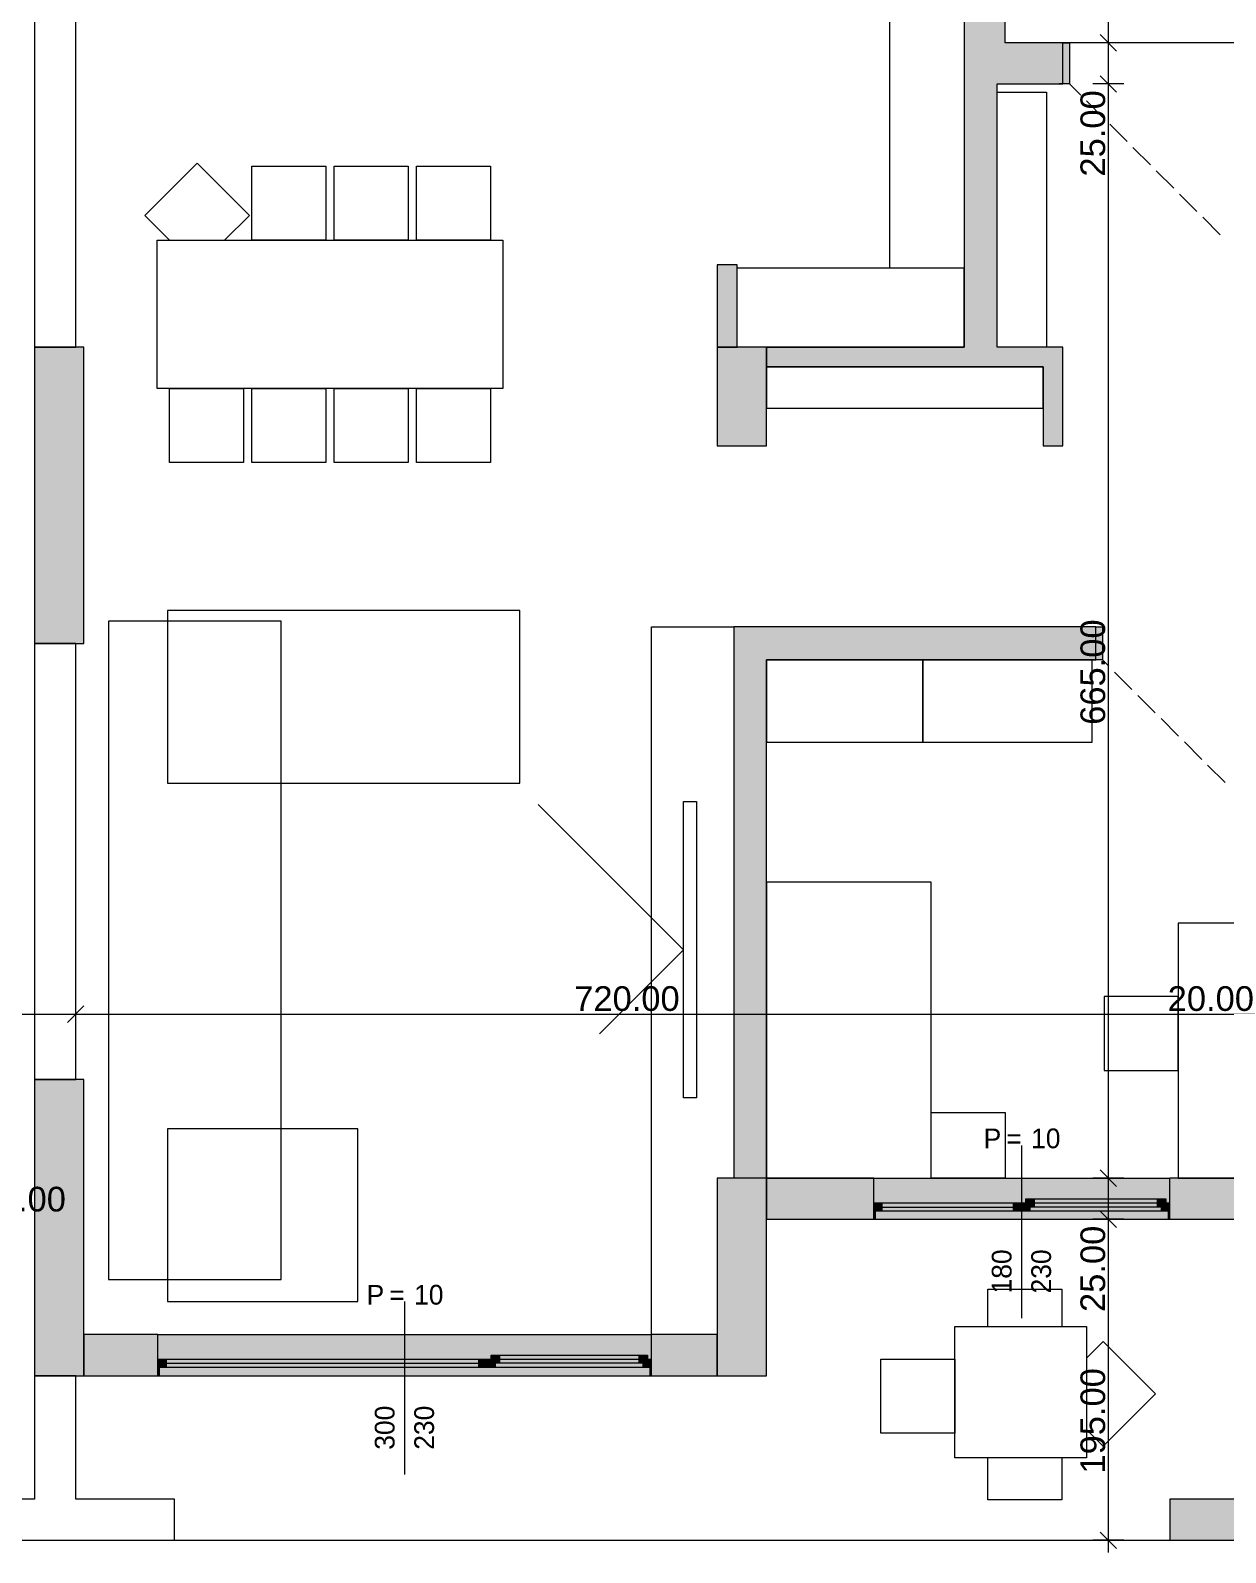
# Model space of a CAD drawing. Header units: millimetres. Extents: x 5493291 to 5652041, y -5155064 to -5098765.
# Drawn here: x 5583631 to 5590895, y -5131067 to -5121817 of the extents above; entities that cross this region are included whole.
import ezdxf

# ---------------------------------------------------------------- set-up
doc = ezdxf.new("R2010")
doc.units = ezdxf.units.MM
doc.header["$MEASUREMENT"] = 0
for name, color, linetype, lineweight in [('Drawing & Figure_Pen_No__1', 7, 'Continuous', 13), ('Drawing & Figure_Pen_No__101', 252, 'Continuous', 13), ('Drawing & Figure_Pen_No__2', 8, 'Continuous', 13)]:
    doc.layers.add(name, color=color, linetype=linetype, lineweight=lineweight)
for name, color, linetype, lineweight, true_color in [('Drawing & Figure_Pen_No__145', 7, 'Continuous', 13, 0x0077b0), ('Drawing & Figure_Pen_No__181', 7, 'Continuous', 5, 0x282828), ('Drawing & Figure_Pen_No__61', 7, 'Continuous', 13, 0x6a6a6a)]:
    doc.layers.add(name, color=color, linetype=linetype, lineweight=lineweight, true_color=true_color)
doc.styles.add('GENERATED_STYLE_1', font='GIL_____.TTF')
doc.styles.add('GENERATED_STYLE_2', font='arial.ttf')

msp = doc.modelspace()

# ---------------------------------------------------------------- hatches: boundary and pattern name
at = {"layer": 'Drawing & Figure_Pen_No__1', "linetype": 'Continuous', "lineweight": 0, "true_color": 0xffffff}
for points in [[(5589305.8, -5121141.5), (5589305.8, -5121891.5), (5589555.9, -5121891.5), (5589555.9, -5121141.5)], [(5589305.8, -5122141.5), (5589505.4, -5122141.5), (5589305.8, -5121891.5)], [(5589305.8, -5121891.5), (5589505.4, -5122141.5), (5589505.4, -5121891.5)], [(5589505.4, -5121891.5), (5589505.4, -5122141.5), (5589905.8, -5122141.5), (5589905.8, -5121891.5)], [(5589905.8, -5121891.5), (5589905.8, -5122141.5), (5589945.6, -5122141.5), (5589945.6, -5121891.5)], [(5589305.8, -5122141.5), (5589305.8, -5123741.6), (5589505.4, -5123741.6), (5589505.4, -5122141.5)], [(5587805.3, -5123241.5), (5587805.3, -5123741.6), (5587925.3, -5123741.6), (5587925.3, -5123241.5)], [(5588105.3, -5123861.6), (5589905.8, -5123861.6), (5589905.8, -5123741.6), (5588105.3, -5123741.6)], [(5589785.8, -5123861.6), (5589785.8, -5124341.6), (5589905.8, -5124341.6), (5589905.8, -5123861.6)], [(5587905.7, -5125641.6), (5588105.3, -5125641.6), (5587905.7, -5125441.6)], [(5588105.3, -5125441.6), (5587905.7, -5125441.6), (5588105.3, -5125641.6)], [(5588105.3, -5125641.6), (5590105.4, -5125641.6), (5590105.4, -5125441.6), (5588105.3, -5125441.6)], [(5590105.4, -5125441.6), (5590105.4, -5125641.6), (5590145.8, -5125641.6), (5590145.8, -5125441.6)], [(5587905.7, -5125641.6), (5587905.7, -5128791.4), (5588105.3, -5128791.4), (5588105.3, -5125641.6)], [(5588105.3, -5128791.4), (5588105.3, -5129041.5), (5588755.8, -5129041.5), (5588755.8, -5128991.6), (5588755.8, -5128941.7), (5588755.8, -5128791.4)], [(5590555.6, -5128991.6), (5590555.6, -5128941.7), (5590555.6, -5128791.4), (5588755.8, -5128791.4), (5588755.8, -5128941.7), (5588755.8, -5128991.6)], [(5590555.6, -5128991.6), (5590555.6, -5129041.5), (5591105.7, -5129041.5), (5591105.7, -5128791.4), (5590555.6, -5128791.4), (5590555.6, -5128941.7)], [(5588755.8, -5128941.7), (5588755.8, -5128991.6), (5588805.7, -5128991.6), (5588805.7, -5128941.7)], [(5588805.7, -5128941.7), (5588805.7, -5128991.6), (5589605.8, -5128991.6), (5589605.8, -5128941.7)], [(5589655.7, -5128991.6), (5589655.7, -5128941.7), (5589605.8, -5128941.7), (5589605.8, -5128991.6)], [(5589655.7, -5128941.7), (5589655.7, -5128991.6), (5589705.6, -5128991.6), (5589705.6, -5128966.7), (5589680.7, -5128966.7), (5589680.7, -5128941.7)], [(5589680.7, -5128916.8), (5589680.7, -5128966.7), (5589730.5, -5128966.7), (5589730.5, -5128916.8)], [(5590480.8, -5128916.8), (5589730.5, -5128916.8), (5589730.5, -5128966.7), (5589705.6, -5128966.7), (5589705.6, -5128991.6), (5590505.7, -5128991.6), (5590505.7, -5128966.7), (5590480.8, -5128966.7)], [(5590480.8, -5128966.7), (5590480.8, -5128916.8), (5589730.5, -5128916.8), (5589730.5, -5128966.7)], [(5590530.7, -5128966.7), (5590530.7, -5128916.8), (5590480.8, -5128916.8), (5590480.8, -5128966.7)], [(5590555.6, -5128991.6), (5590555.6, -5128941.7), (5590530.7, -5128941.7), (5590530.7, -5128966.7), (5590505.7, -5128966.7), (5590505.7, -5128991.6)], [(5588755.8, -5128991.6), (5588755.8, -5129041.5), (5588765.9, -5129041.5), (5590545.5, -5129041.5), (5590555.6, -5129041.5), (5590555.6, -5128991.6)], [(5588765.9, -5129041.5), (5588765.9, -5128991.6), (5588755.8, -5128991.6), (5588755.8, -5129041.5)], [(5590555.6, -5129041.5), (5590555.6, -5128991.6), (5590545.5, -5128991.6), (5590545.5, -5129041.5)], [(5583955.5, -5129741.9), (5583955.5, -5129992), (5584405.2, -5129992), (5584405.2, -5129941.5), (5584405.2, -5129891.6), (5584405.2, -5129741.9)], [(5587405.6, -5129941.5), (5587405.6, -5129891.6), (5587405.6, -5129741.9), (5584405.2, -5129741.9), (5584405.2, -5129891.6), (5584405.2, -5129941.5)], [(5587405.6, -5129941.5), (5587405.6, -5129992), (5587805.3, -5129992), (5587805.3, -5129741.9), (5587405.6, -5129741.9), (5587405.6, -5129891.6)], [(5586430.8, -5129866.6), (5586430.8, -5129916.5), (5586480.7, -5129916.5), (5586480.7, -5129866.6)], [(5587330.7, -5129866.6), (5586480.7, -5129866.6), (5586480.7, -5129916.5), (5586455.7, -5129916.5), (5586455.7, -5129941.5), (5587355.7, -5129941.5), (5587355.7, -5129916.5), (5587330.7, -5129916.5)], [(5587330.7, -5129916.5), (5587330.7, -5129866.6), (5586480.7, -5129866.6), (5586480.7, -5129916.5)], [(5587380.6, -5129916.5), (5587380.6, -5129866.6), (5587330.7, -5129866.6), (5587330.7, -5129916.5)], [(5584405.2, -5129891.6), (5584405.2, -5129941.5), (5584455.7, -5129941.5), (5584455.7, -5129891.6)], [(5584405.2, -5129941.5), (5584405.2, -5129992), (5584415.3, -5129992), (5587395.5, -5129992), (5587405.6, -5129992), (5587405.6, -5129941.5)], [(5584415.3, -5129992), (5584415.3, -5129941.5), (5584405.2, -5129941.5), (5584405.2, -5129992)], [(5584455.7, -5129891.6), (5584455.7, -5129941.5), (5586355.3, -5129941.5), (5586355.3, -5129891.6)], [(5586405.2, -5129941.5), (5586405.2, -5129891.6), (5586355.3, -5129891.6), (5586355.3, -5129941.5)], [(5586405.2, -5129891.6), (5586405.2, -5129941.5), (5586455.7, -5129941.5), (5586455.7, -5129916.5), (5586430.8, -5129916.5), (5586430.8, -5129891.6)], [(5587405.6, -5129941.5), (5587405.6, -5129891.6), (5587380.6, -5129891.6), (5587380.6, -5129916.5), (5587355.7, -5129916.5), (5587355.7, -5129941.5)], [(5587405.6, -5129992), (5587405.6, -5129941.5), (5587395.5, -5129941.5), (5587395.5, -5129992)], [(5590555.6, -5130741.6), (5590555.6, -5130991.7), (5591905.8, -5130991.7), (5591905.8, -5130941.8), (5591905.8, -5130891.9), (5591905.8, -5130741.6)]]:
    msp.add_hatch(color=7, dxfattribs=at).paths.add_polyline_path(points)
at = {"layer": 'Drawing & Figure_Pen_No__1', "linetype": 'Continuous', "lineweight": 0, "true_color": 0x000000}
for points in [[(5583955.5, -5123741.6), (5583655.5, -5123741.6), (5583655.5, -5125541.6), (5583955.5, -5125541.6)], [(5588105.3, -5123741.6), (5587805.3, -5123741.6), (5587805.3, -5124341.6), (5588105.3, -5124341.6)], [(5583955.5, -5128191.5), (5583655.5, -5128191.5), (5583655.5, -5129992), (5583955.5, -5129992)], [(5588105.3, -5128791.4), (5587805.3, -5128791.4), (5587805.3, -5129992), (5588105.3, -5129992)]]:
    msp.add_hatch(color=18, dxfattribs=at).paths.add_polyline_path(points)

# ---------------------------------------------------------------- linework, layer by layer
at = {"layer": 'Drawing & Figure_Pen_No__1', "color": 7, "linetype": 'Continuous', "lineweight": 13}
for points in [[(5583655.5, -5118741.4), (5583655.5, -5123741.6)], [(5589555.9, -5121891.5), (5589555.9, -5120091.4)], [(5590182.6, -5121891.5), (5590182.6, -5120091.4)], [(5583905.6, -5123741.6), (5583905.6, -5121141.5)], [(5589305.8, -5121141.5), (5589305.8, -5121891.5)], [(5589555.9, -5121891.5), (5589555.9, -5121141.5)], [(5589305.8, -5121891.5), (5589305.8, -5122141.5)], [(5608504.5, -5121891.5), (5589555.9, -5121891.5)], [(5589905.8, -5121891.5), (5589555.9, -5121891.5)], [(5589905.8, -5121891.5), (5589883.8, -5121891.5)], [(5589905.8, -5121891.5), (5589883.8, -5121891.5)], [(5589905.8, -5121891.5), (5589883.8, -5121891.5)], [(5589905.8, -5122141.5), (5589905.8, -5121891.5)], [(5589905.8, -5122141.5), (5589905.8, -5121891.5)], [(5589905.8, -5122141.5), (5589905.8, -5121891.5)], [(5590275.9, -5121891.5), (5590088.7, -5121891.5)], [(5590182.6, -5122141.5), (5590182.6, -5121891.5)], [(5589305.8, -5122141.5), (5589305.8, -5123741.6)], [(5589505.4, -5122141.5), (5589905.8, -5122141.5)], [(5589505.4, -5123741.6), (5589505.4, -5122141.5)], [(5589905.8, -5122141.5), (5589883.8, -5122141.5)], [(5589905.8, -5122141.5), (5589883.8, -5122141.5)], [(5589905.8, -5122141.5), (5589883.8, -5122141.5)], [(5590275.9, -5122141.5), (5590088.7, -5122141.5)], [(5590182.6, -5128791.4), (5590182.6, -5122141.5)], [(5587805.3, -5123241.5), (5587805.3, -5123741.6)], [(5587925.3, -5123241.5), (5587805.3, -5123241.5)], [(5587925.3, -5123741.6), (5587925.3, -5123241.5)], [(5583655.5, -5123741.6), (5583905.6, -5123741.6)], [(5583955.5, -5123741.6), (5583655.5, -5123741.6)], [(5583655.5, -5123741.6), (5583655.5, -5125541.6)], [(5583955.5, -5125541.6), (5583955.5, -5123741.6)], [(5587805.3, -5123741.6), (5587925.3, -5123741.6)], [(5588105.3, -5123741.6), (5587805.3, -5123741.6)], [(5587805.3, -5123741.6), (5587805.3, -5124341.6)], [(5589305.8, -5123741.6), (5588105.3, -5123741.6)], [(5588105.3, -5123741.6), (5588105.3, -5123861.6)], [(5588105.3, -5124341.6), (5588105.3, -5123741.6)], [(5589905.8, -5123741.6), (5589505.4, -5123741.6)], [(5589905.8, -5123861.6), (5589905.8, -5123741.6)], [(5588105.3, -5123861.6), (5589785.8, -5123861.6)], [(5589785.8, -5123861.6), (5589785.8, -5124341.6)], [(5589905.8, -5124341.6), (5589905.8, -5123861.6)], [(5587805.3, -5124341.6), (5588105.3, -5124341.6)], [(5589785.8, -5124341.6), (5589905.8, -5124341.6)], [(5587905.7, -5125441.6), (5587905.7, -5125641.6)], [(5590105.4, -5125441.6), (5587905.7, -5125441.6)], [(5590105.4, -5125441.6), (5590083.4, -5125441.6)], [(5590105.4, -5125441.6), (5590083.4, -5125441.6)], [(5590105.4, -5125441.6), (5590083.4, -5125441.6)], [(5590105.4, -5125641.6), (5590105.4, -5125441.6)], [(5590105.4, -5125641.6), (5590105.4, -5125441.6)], [(5590105.4, -5125641.6), (5590105.4, -5125441.6)], [(5583655.5, -5125541.6), (5583655.5, -5128191.5)], [(5583905.6, -5125541.6), (5583655.5, -5125541.6)], [(5583655.5, -5125541.6), (5583955.5, -5125541.6)], [(5583905.6, -5128191.5), (5583905.6, -5125541.6)], [(5587905.7, -5125641.6), (5587905.7, -5128791.4)], [(5588105.3, -5125641.6), (5590105.4, -5125641.6)], [(5588105.3, -5128791.4), (5588105.3, -5125641.6)], [(5590105.4, -5125641.6), (5590083.4, -5125641.6)], [(5590105.4, -5125641.6), (5590083.4, -5125641.6)], [(5590105.4, -5125641.6), (5590083.4, -5125641.6)], [(5583905.6, -5127888.5), (5583905.6, -5127700.8)], [(5583305.6, -5127794.7), (5583905.6, -5127794.7)], [(5583905.6, -5127794.7), (5591105.7, -5127794.7)], [(5583655.5, -5128191.5), (5583905.6, -5128191.5)], [(5583955.5, -5128191.5), (5583655.5, -5128191.5)], [(5583655.5, -5128191.5), (5583655.5, -5129992)], [(5583955.5, -5129992), (5583955.5, -5128191.5)], [(5588105.3, -5128791.4), (5587805.3, -5128791.4)], [(5587805.3, -5128791.4), (5587805.3, -5129992)], [(5588105.3, -5128791.4), (5587905.7, -5128791.4)], [(5588755.8, -5128791.4), (5588105.3, -5128791.4)], [(5588105.3, -5128791.4), (5588105.3, -5129041.5)], [(5588105.3, -5129992), (5588105.3, -5128791.4)], [(5588755.8, -5128941.7), (5588755.8, -5128791.4)], [(5590275.9, -5128791.4), (5590088.7, -5128791.4)], [(5590182.6, -5129041.5), (5590182.6, -5128791.4)], [(5590555.6, -5128941.7), (5590555.6, -5128791.4)], [(5591105.7, -5128791.4), (5590555.6, -5128791.4)], [(5588755.8, -5128991.6), (5588755.8, -5128941.7)], [(5590555.6, -5128991.6), (5590555.6, -5128941.7)], [(5588105.3, -5129041.5), (5588755.8, -5129041.5)], [(5588755.8, -5129041.5), (5588755.8, -5128991.6)], [(5588755.8, -5129041.5), (5588755.8, -5128991.6)], [(5590275.9, -5129041.5), (5590088.7, -5129041.5)], [(5590182.6, -5130991.7), (5590182.6, -5129041.5)], [(5590555.6, -5129041.5), (5590555.6, -5128991.6)], [(5590555.6, -5129041.5), (5590555.6, -5128991.6)], [(5590555.6, -5129041.5), (5591105.7, -5129041.5)], [(5584405.2, -5129741.9), (5583955.5, -5129741.9)], [(5583955.5, -5129741.9), (5583955.5, -5129992)], [(5584405.2, -5129891.6), (5584405.2, -5129741.9)], [(5587405.6, -5129891.6), (5587405.6, -5129741.9)], [(5587805.3, -5129741.9), (5587405.6, -5129741.9)], [(5587805.3, -5129992), (5587805.3, -5129741.9)], [(5584405.2, -5129941.5), (5584405.2, -5129891.6)], [(5584405.2, -5129992), (5584405.2, -5129941.5)], [(5584405.2, -5129992), (5584405.2, -5129941.5)], [(5587405.6, -5129941.5), (5587405.6, -5129891.6)], [(5587405.6, -5129992), (5587405.6, -5129941.5)], [(5587405.6, -5129992), (5587405.6, -5129941.5)], [(5583655.5, -5129992), (5583655.5, -5130741.6)], [(5583905.6, -5129992), (5583655.5, -5129992)], [(5583655.5, -5129992), (5583955.5, -5129992)], [(5583905.6, -5130741.6), (5583905.6, -5129992)], [(5583955.5, -5129992), (5584405.2, -5129992)], [(5587405.6, -5129992), (5587805.3, -5129992)], [(5587805.3, -5129992), (5588105.3, -5129992)], [(5583655.5, -5130741.6), (5583555.7, -5130741.6)], [(5584505.6, -5130741.6), (5583905.6, -5130741.6)], [(5584505.6, -5130991.7), (5584505.6, -5130741.6)], [(5591105.7, -5130741.6), (5590555.6, -5130741.6)], [(5590555.6, -5130741.6), (5590555.6, -5130991.7)], [(5540454.1, -5130991.7), (5619356.6, -5130991.7)], [(5540454.1, -5130991.7), (5619356.6, -5130991.7)], [(5582705.7, -5130991.7), (5584505.6, -5130991.7)], [(5590275.9, -5130991.7), (5590088.7, -5130991.7)], [(5590182.6, -5131066.5), (5590182.6, -5130991.7)], [(5590555.6, -5130991.7), (5591905.8, -5130991.7)]]:
    msp.add_lwpolyline(points, dxfattribs=at)
at = {"layer": 'Drawing & Figure_Pen_No__101', "color": 252, "linetype": 'Continuous', "lineweight": 13}
for points in [[(5588852.6, -5121691.5), (5588852.6, -5123261.5)], [(5589505.4, -5122191.5), (5589805.4, -5122191.5)], [(5589505.4, -5123741.6), (5589505.4, -5122191.5)], [(5589805.4, -5122191.5), (5589805.4, -5123741.6)], [(5584325.6, -5122940.8), (5584643.4, -5122622.6)], [(5584643.4, -5122622.6), (5584961.8, -5122940.8)], [(5584976, -5122641.5), (5585426.3, -5122641.5)], [(5584976, -5123091.5), (5584976, -5122641.5)], [(5585426.3, -5122641.5), (5585426.3, -5123091.5)], [(5585476.2, -5122641.5), (5585926.5, -5122641.5)], [(5585476.2, -5123091.5), (5585476.2, -5122641.5)], [(5585926.5, -5122641.5), (5585926.5, -5123091.5)], [(5585976.3, -5122641.5), (5586426, -5122641.5)], [(5585976.3, -5123091.5), (5585976.3, -5122641.5)], [(5586426, -5122641.5), (5586426, -5123091.5)], [(5584476.5, -5123091.5), (5584325.6, -5122940.8)], [(5584961.8, -5122940.8), (5584810.9, -5123091.5)], [(5584401, -5123991.6), (5584401, -5123091.5)], [(5584401, -5123091.5), (5586501.5, -5123091.5)], [(5585426.3, -5123091.5), (5584976, -5123091.5)], [(5585926.5, -5123091.5), (5585476.2, -5123091.5)], [(5586426, -5123091.5), (5585976.3, -5123091.5)], [(5586501.5, -5123091.5), (5586501.5, -5123991.6)], [(5589305.8, -5123261.5), (5587925.3, -5123261.5)], [(5589305.8, -5123741.6), (5589305.8, -5123261.5)], [(5588105.3, -5123741.6), (5589305.8, -5123741.6)], [(5589805.4, -5123741.6), (5589505.4, -5123741.6)], [(5589785.8, -5123861.6), (5588105.3, -5123861.6)], [(5588105.3, -5123861.6), (5588105.3, -5124111.6)], [(5589785.8, -5124111.6), (5589785.8, -5123861.6)], [(5586501.5, -5123991.6), (5584401, -5123991.6)], [(5584476.5, -5123991.6), (5584926.1, -5123991.6)], [(5584476.5, -5124441.6), (5584476.5, -5123991.6)], [(5584926.1, -5123991.6), (5584926.1, -5124441.6)], [(5584976, -5123991.6), (5585426.3, -5123991.6)], [(5584976, -5124441.6), (5584976, -5123991.6)], [(5585426.3, -5123991.6), (5585426.3, -5124441.6)], [(5585476.2, -5123991.6), (5585926.5, -5123991.6)], [(5585476.2, -5124441.6), (5585476.2, -5123991.6)], [(5585926.5, -5123991.6), (5585926.5, -5124441.6)], [(5585976.3, -5123991.6), (5586426, -5123991.6)], [(5585976.3, -5124441.6), (5585976.3, -5123991.6)], [(5586426, -5123991.6), (5586426, -5124441.6)], [(5588105.3, -5124111.6), (5589785.8, -5124111.6)], [(5584926.1, -5124441.6), (5584476.5, -5124441.6)], [(5585426.3, -5124441.6), (5584976, -5124441.6)], [(5585926.5, -5124441.6), (5585476.2, -5124441.6)], [(5586426, -5124441.6), (5585976.3, -5124441.6)], [(5586605.4, -5125341.6), (5584463.4, -5125341.6)], [(5584463.4, -5125341.6), (5584463.4, -5126391.7)], [(5586605.4, -5126391.7), (5586605.4, -5125341.6)], [(5585155.4, -5125407), (5584105.2, -5125407)], [(5584105.2, -5125407), (5584105.2, -5129406.9)], [(5585155.4, -5129406.9), (5585155.4, -5125407)], [(5587405.6, -5129741.9), (5587405.6, -5125441.6)], [(5587405.6, -5125441.6), (5587905.7, -5125441.6)], [(5587905.7, -5125441.6), (5587905.7, -5128791.4)], [(5589055.1, -5125641.6), (5588105.3, -5125641.6)], [(5588105.3, -5125641.6), (5588105.3, -5126141.6)], [(5589055.1, -5126141.6), (5589055.1, -5125641.6)], [(5590084, -5125641.6), (5589055.1, -5125641.6)], [(5589055.1, -5125641.6), (5589055.1, -5126141.6)], [(5590084, -5126141.6), (5590084, -5125641.6)], [(5588105.3, -5126141.6), (5589055.1, -5126141.6)], [(5589055.1, -5126141.6), (5590084, -5126141.6)], [(5584463.4, -5126391.7), (5586605.4, -5126391.7)], [(5587599.8, -5127403.2), (5586715.9, -5126519.6)], [(5587599.8, -5128303.2), (5587599.8, -5126503.3)], [(5587599.8, -5126503.3), (5587679.4, -5126503.3)], [(5587679.4, -5126503.3), (5587679.4, -5128303.2)], [(5589105.6, -5126991.7), (5588105.3, -5126991.7)], [(5588105.3, -5126991.7), (5588105.3, -5128791.4)], [(5589105.6, -5128791.4), (5589105.6, -5126991.7)], [(5591105.7, -5127241.7), (5590605.5, -5127241.7)], [(5590605.5, -5127241.7), (5590605.5, -5128791.4)], [(5587599.8, -5127403.2), (5587089.5, -5127913.5)], [(5590605.5, -5127687.2), (5590155.9, -5127687.2)], [(5590155.9, -5127687.2), (5590155.9, -5128136.8)], [(5590605.5, -5128136.8), (5590605.5, -5127687.2)], [(5590155.9, -5128136.8), (5590605.5, -5128136.8)], [(5587679.4, -5128303.2), (5587599.8, -5128303.2)], [(5589105.6, -5128791.4), (5589105.6, -5128391.7)], [(5589105.6, -5128391.7), (5589555.9, -5128391.7)], [(5589555.9, -5128391.7), (5589555.9, -5128791.4)], [(5585621.1, -5128491.5), (5584463.4, -5128491.5)], [(5584463.4, -5128491.5), (5584463.4, -5129541.7)], [(5585621.1, -5129541.7), (5585621.1, -5128491.5)], [(5587905.7, -5128791.4), (5587805.3, -5128791.4)], [(5587805.3, -5128791.4), (5587805.3, -5129741.9)], [(5588105.3, -5128791.4), (5589105.6, -5128791.4)], [(5589555.9, -5128791.4), (5589105.6, -5128791.4)], [(5590605.5, -5128791.4), (5591005.9, -5128791.4)], [(5584105.2, -5129406.9), (5585155.4, -5129406.9)], [(5589449, -5129692), (5589449, -5129466.8)], [(5589449, -5129466.8), (5589898.7, -5129466.8)], [(5589898.7, -5129466.8), (5589898.7, -5129692)], [(5584463.4, -5129541.7), (5585621.1, -5129541.7)], [(5589248.8, -5129692), (5590048.9, -5129692)], [(5589248.8, -5130491.5), (5589248.8, -5129692)], [(5590048.9, -5129692), (5590048.9, -5130491.5)], [(5587805.3, -5129741.9), (5587405.6, -5129741.9)], [(5590048.9, -5129884.4), (5590149.9, -5129783.5)], [(5590149.9, -5129783.5), (5590468.3, -5130101.3)], [(5588798.5, -5130341.8), (5588798.5, -5129891.6)], [(5588798.5, -5129891.6), (5589248.8, -5129891.6)], [(5589248.8, -5129891.6), (5589248.8, -5130341.8)], [(5590468.3, -5130101.3), (5590149.9, -5130419.7)], [(5589248.8, -5130341.8), (5588798.5, -5130341.8)], [(5590149.9, -5130419.7), (5590048.9, -5130318.7)], [(5590048.9, -5130491.5), (5589248.8, -5130491.5)], [(5589449, -5130746.4), (5589449, -5130491.5)], [(5589898.7, -5130491.5), (5589898.7, -5130746.4)], [(5589898.7, -5130746.4), (5589449, -5130746.4)]]:
    msp.add_lwpolyline(points, dxfattribs=at)
at = {"layer": 'Drawing & Figure_Pen_No__145', "color": 144, "linetype": 'Continuous', "lineweight": 13, "true_color": 0x0077b0}
for points in [[(5590132.1, -5121841.5), (5590232.5, -5121941.5)], [(5590132.1, -5122091.5), (5590232.5, -5122191.5)], [(5583955.5, -5127744.8), (5583855.7, -5127844.6)], [(5589655.7, -5129641.5), (5589655.7, -5128591.9)], [(5590132.1, -5128741.6), (5590232.5, -5128841.9)], [(5590132.1, -5128991.6), (5590232.5, -5129092)], [(5585905.7, -5130591.9), (5585905.7, -5129541.7)], [(5590132.1, -5130941.8), (5590232.5, -5131041.6)]]:
    msp.add_lwpolyline(points, dxfattribs=at)
at = {"layer": 'Drawing & Figure_Pen_No__181', "color": 250, "linetype": 'Continuous', "lineweight": 5, "true_color": 0x282828}
for points in [[(5589945.6, -5122141.5), (5590013.9, -5122209.6)], [(5590048.9, -5122244.9), (5590155.3, -5122351)], [(5590190.3, -5122386.4), (5590296.6, -5122492.4)], [(5590331.7, -5122527.8), (5590438, -5122633.8)], [(5590473.1, -5122669.2), (5590579.4, -5122775.3)], [(5590615, -5122810.6), (5590720.8, -5122916.7)], [(5590756.4, -5122952.1), (5590862.2, -5123058.2)], [(5590145.8, -5125641.6), (5590184.4, -5125680.4)], [(5590220, -5125715.7), (5590325.8, -5125821.8)], [(5590361.4, -5125857.2), (5590467.1, -5125963.3)], [(5590502.8, -5125998.6), (5590608.5, -5126104.7)], [(5590644.1, -5126140), (5590749.9, -5126246.1)], [(5590785.5, -5126281.5), (5590891.3, -5126387.5)]]:
    msp.add_lwpolyline(points, dxfattribs=at)
at = {"layer": 'Drawing & Figure_Pen_No__2', "color": 8, "linetype": 'Continuous', "lineweight": 13}
for points in [[(5588755.8, -5128791.4), (5590555.6, -5128791.4)], [(5588755.8, -5128941.7), (5588755.8, -5128791.4)], [(5590555.6, -5128941.7), (5590555.6, -5128791.4)], [(5588755.8, -5128941.7), (5588805.7, -5128941.7)], [(5588755.8, -5128991.6), (5588755.8, -5128941.7)], [(5588755.8, -5128991.6), (5588755.8, -5128941.7)], [(5588805.7, -5128941.7), (5588805.7, -5128991.6)], [(5588805.7, -5128941.7), (5589605.8, -5128941.7)], [(5589605.8, -5128991.6), (5589605.8, -5128941.7)], [(5589605.8, -5128941.7), (5589655.7, -5128941.7)], [(5589655.7, -5128941.7), (5589680.7, -5128941.7)], [(5589680.7, -5128916.8), (5589730.5, -5128916.8)], [(5589680.7, -5128966.7), (5589680.7, -5128916.8)], [(5589680.7, -5128941.7), (5589680.7, -5128966.7)], [(5589730.5, -5128916.8), (5590480.8, -5128916.8)], [(5589730.5, -5128916.8), (5589730.5, -5128966.7)], [(5589730.5, -5128916.8), (5590480.8, -5128916.8)], [(5589730.5, -5128941.7), (5590480.8, -5128941.7)], [(5590480.8, -5128966.7), (5590480.8, -5128916.8)], [(5590480.8, -5128916.8), (5590530.7, -5128916.8)], [(5590530.7, -5128916.8), (5590530.7, -5128966.7)], [(5590530.7, -5128966.7), (5590530.7, -5128941.7)], [(5590530.7, -5128941.7), (5590555.6, -5128941.7)], [(5590555.6, -5128991.6), (5590555.6, -5128941.7)], [(5590555.6, -5128991.6), (5590555.6, -5128941.7)], [(5588765.9, -5128991.6), (5588755.8, -5128991.6)], [(5588755.8, -5128991.6), (5588755.8, -5129041.5)], [(5588805.7, -5128991.6), (5588755.8, -5128991.6)], [(5588755.8, -5129041.5), (5588755.8, -5128991.6)], [(5588755.8, -5129041.5), (5588755.8, -5128991.6)], [(5588755.8, -5129041.5), (5588755.8, -5128991.6)], [(5588755.8, -5129041.5), (5590555.6, -5129041.5)], [(5588755.8, -5129041.5), (5588765.9, -5129041.5)], [(5588765.9, -5129041.5), (5588765.9, -5128991.6)], [(5588765.9, -5129041.5), (5590545.5, -5129041.5)], [(5588805.7, -5128966.7), (5589605.8, -5128966.7)], [(5589605.8, -5128991.6), (5588805.7, -5128991.6)], [(5589655.7, -5128991.6), (5589605.8, -5128991.6)], [(5589705.6, -5128991.6), (5589655.7, -5128991.6)], [(5589680.7, -5128966.7), (5589705.6, -5128966.7)], [(5589730.5, -5128966.7), (5589680.7, -5128966.7)], [(5589705.6, -5128966.7), (5589705.6, -5128991.6)], [(5590505.7, -5128991.6), (5589705.6, -5128991.6)], [(5590480.8, -5128966.7), (5589730.5, -5128966.7)], [(5590530.7, -5128966.7), (5590480.8, -5128966.7)], [(5590505.7, -5128991.6), (5590505.7, -5128966.7)], [(5590505.7, -5128966.7), (5590530.7, -5128966.7)], [(5590555.6, -5128991.6), (5590505.7, -5128991.6)], [(5590555.6, -5128991.6), (5590545.5, -5128991.6)], [(5590545.5, -5128991.6), (5590545.5, -5129041.5)], [(5590545.5, -5129041.5), (5590555.6, -5129041.5)], [(5590555.6, -5129041.5), (5590555.6, -5128991.6)], [(5590555.6, -5129041.5), (5590555.6, -5128991.6)], [(5590555.6, -5129041.5), (5590555.6, -5128991.6)], [(5590555.6, -5129041.5), (5590555.6, -5128991.6)], [(5584405.2, -5129741.9), (5587405.6, -5129741.9)], [(5584405.2, -5129891.6), (5584405.2, -5129741.9)], [(5587405.6, -5129891.6), (5587405.6, -5129741.9)], [(5586430.8, -5129866.6), (5586480.7, -5129866.6)], [(5586430.8, -5129916.5), (5586430.8, -5129866.6)], [(5586480.7, -5129866.6), (5587330.7, -5129866.6)], [(5586480.7, -5129866.6), (5586480.7, -5129916.5)], [(5586480.7, -5129866.6), (5587330.7, -5129866.6)], [(5587330.7, -5129916.5), (5587330.7, -5129866.6)], [(5587330.7, -5129866.6), (5587380.6, -5129866.6)], [(5587380.6, -5129866.6), (5587380.6, -5129916.5)], [(5584405.2, -5129891.6), (5584455.7, -5129891.6)], [(5584405.2, -5129941.5), (5584405.2, -5129891.6)], [(5584405.2, -5129941.5), (5584405.2, -5129891.6)], [(5584415.3, -5129941.5), (5584405.2, -5129941.5)], [(5584405.2, -5129941.5), (5584405.2, -5129992)], [(5584455.7, -5129941.5), (5584405.2, -5129941.5)], [(5584405.2, -5129992), (5584405.2, -5129941.5)], [(5584405.2, -5129992), (5584405.2, -5129941.5)], [(5584405.2, -5129992), (5584405.2, -5129941.5)], [(5584415.3, -5129992), (5584415.3, -5129941.5)], [(5584455.7, -5129891.6), (5584455.7, -5129941.5)], [(5584455.7, -5129891.6), (5586355.3, -5129891.6)], [(5584455.7, -5129916.5), (5586355.3, -5129916.5)], [(5586355.3, -5129941.5), (5584455.7, -5129941.5)], [(5586355.3, -5129941.5), (5586355.3, -5129891.6)], [(5586355.3, -5129891.6), (5586405.2, -5129891.6)], [(5586405.2, -5129941.5), (5586355.3, -5129941.5)], [(5586405.2, -5129891.6), (5586430.8, -5129891.6)], [(5586455.7, -5129941.5), (5586405.2, -5129941.5)], [(5586430.8, -5129891.6), (5586430.8, -5129916.5)], [(5586430.8, -5129916.5), (5586455.7, -5129916.5)], [(5586480.7, -5129916.5), (5586430.8, -5129916.5)], [(5586455.7, -5129916.5), (5586455.7, -5129941.5)], [(5587355.7, -5129941.5), (5586455.7, -5129941.5)], [(5586480.7, -5129891.6), (5587330.7, -5129891.6)], [(5587330.7, -5129916.5), (5586480.7, -5129916.5)], [(5587380.6, -5129916.5), (5587330.7, -5129916.5)], [(5587355.7, -5129941.5), (5587355.7, -5129916.5)], [(5587355.7, -5129916.5), (5587380.6, -5129916.5)], [(5587405.6, -5129941.5), (5587355.7, -5129941.5)], [(5587380.6, -5129916.5), (5587380.6, -5129891.6)], [(5587380.6, -5129891.6), (5587405.6, -5129891.6)], [(5587405.6, -5129941.5), (5587395.5, -5129941.5)], [(5587395.5, -5129941.5), (5587395.5, -5129992)], [(5587405.6, -5129941.5), (5587405.6, -5129891.6)], [(5587405.6, -5129941.5), (5587405.6, -5129891.6)], [(5587405.6, -5129992), (5587405.6, -5129941.5)], [(5587405.6, -5129992), (5587405.6, -5129941.5)], [(5587405.6, -5129992), (5587405.6, -5129941.5)], [(5587405.6, -5129992), (5587405.6, -5129941.5)], [(5584405.2, -5129992), (5587405.6, -5129992)], [(5584405.2, -5129992), (5584415.3, -5129992)], [(5584415.3, -5129992), (5587395.5, -5129992)], [(5587395.5, -5129992), (5587405.6, -5129992)]]:
    msp.add_lwpolyline(points, dxfattribs=at)
at = {"layer": 'Drawing & Figure_Pen_No__61', "color": 251, "linetype": 'Continuous', "lineweight": 13, "true_color": 0x6a6a6a}
for points in [[(5589905.8, -5121891.5), (5589945.6, -5121891.5)], [(5589905.8, -5122141.5), (5589905.8, -5121891.5)], [(5589945.6, -5121891.5), (5589945.6, -5122141.5)], [(5589945.6, -5122141.5), (5589905.8, -5122141.5)], [(5590105.4, -5125441.6), (5590145.8, -5125441.6)], [(5590105.4, -5125641.6), (5590105.4, -5125441.6)], [(5590145.8, -5125441.6), (5590145.8, -5125641.6)], [(5590145.8, -5125641.6), (5590105.4, -5125641.6)]]:
    msp.add_lwpolyline(points, dxfattribs=at)

# ---------------------------------------------------------------- texts
at = {"layer": 'Drawing & Figure_Pen_No__1', "color": 7, "linetype": 'Continuous', "lineweight": 13, "attachment_point": 7, "rotation": 90}
for s, insert, char_height, style in [('\\A1;{\\pql;\\fArial|b0|i0|c0|p0;\\W1.000000;25.00}', (5590164.7, -5122704.6), 150.005, 'GENERATED_STYLE_2'), ('\\A1;{\\pql;\\fArial|b0|i0|c0|p0;\\W1.000000;665.00}', (5590164.7, -5126036.5), 150.005, 'GENERATED_STYLE_2'), ('\\A1;{\\pql;\\fArial|b0|i0|c0|p0;\\W1.000000;25.00}', (5590164.7, -5129604.6), 150.005, 'GENERATED_STYLE_2'), ('\\A1;{\\pql;\\fGill Sans MT|b0|i0|c0|p0;\\W1.000000;180}', (5589595.3, -5129491.9), 120.004, 'GENERATED_STYLE_1'), ('\\A1;{\\pql;\\fGill Sans MT|b0|i0|c0|p0;\\W1.000000;230}', (5589835.4, -5129491.9), 120.004, 'GENERATED_STYLE_1'), ('\\A1;{\\pql;\\fArial|b0|i0|c0|p0;\\W1.000000;195.00}', (5590164.7, -5130586.6), 150.005, 'GENERATED_STYLE_2'), ('\\A1;{\\pql;\\fGill Sans MT|b0|i0|c0|p0;\\W1.000000;300}', (5585845.3, -5130441.8), 120.004, 'GENERATED_STYLE_1'), ('\\A1;{\\pql;\\fGill Sans MT|b0|i0|c0|p0;\\W1.000000;230}', (5586085.2, -5130441.8), 120.004, 'GENERATED_STYLE_1')]:
    msp.add_mtext(s, dxfattribs=dict(at, insert=insert, char_height=char_height, style=style))
at = {"layer": 'Drawing & Figure_Pen_No__1', "color": 7, "linetype": 'Continuous', "lineweight": 13, "attachment_point": 7}
for s, insert, char_height, style in [('\\A1;{\\pql;\\fArial|b0|i0|c0|p0;\\W1.000000;720.00}', (5586935.7, -5127777), 150.005, 'GENERATED_STYLE_2'), ('\\A1;{\\pql;\\fArial|b0|i0|c0|p0;\\W1.000000;20.00}', (5590542.8, -5127777), 150.005, 'GENERATED_STYLE_2'), ('\\A1;{\\pql;\\fGill Sans MT|b0|i0|c0|p0;\\W1.000000;P}', (5589424.2, -5128610.1), 120.004, 'GENERATED_STYLE_1'), ('\\A1;{\\pql;\\fGill Sans MT|b0|i0|c0|p0;\\W1.000000;10}', (5589712.7, -5128611.3), 120.004, 'GENERATED_STYLE_1'), ('\\A1;{\\pql;\\fGill Sans MT|b0|i0|c0|p0;\\W1.000000;=}', (5589561.4, -5128610.1), 120.004, 'GENERATED_STYLE_1'), ('\\A1;{\\pql;\\fGill Sans MT|b0|i0|c0|p0;\\W1.000000; }', (5589512.6, -5128610.1), 120.004, 'GENERATED_STYLE_1'), ('\\A1;{\\pql;\\fGill Sans MT|b0|i0|c0|p0;\\W1.000000; }', (5589663.8, -5128610.1), 120.004, 'GENERATED_STYLE_1'), ('\\A1;{\\pql;\\fArial|b0|i0|c0|p0;\\W1.000000;60.00}', (5583321.9, -5128995.8), 150.005, 'GENERATED_STYLE_2'), ('\\A1;{\\pql;\\fGill Sans MT|b0|i0|c0|p0;\\W1.000000;P}', (5585673.9, -5129560.2), 120.004, 'GENERATED_STYLE_1'), ('\\A1;{\\pql;\\fGill Sans MT|b0|i0|c0|p0;\\W1.000000;=}', (5585811.4, -5129560.2), 120.004, 'GENERATED_STYLE_1'), ('\\A1;{\\pql;\\fGill Sans MT|b0|i0|c0|p0;\\W1.000000;10}', (5585962.5, -5129561.4), 120.004, 'GENERATED_STYLE_1'), ('\\A1;{\\pql;\\fGill Sans MT|b0|i0|c0|p0;\\W1.000000; }', (5585762.3, -5129560.2), 120.004, 'GENERATED_STYLE_1'), ('\\A1;{\\pql;\\fGill Sans MT|b0|i0|c0|p0;\\W1.000000; }', (5585913.8, -5129560.2), 120.004, 'GENERATED_STYLE_1')]:
    msp.add_mtext(s, dxfattribs=dict(at, insert=insert, char_height=char_height, style=style))

doc.saveas('drawing.dxf')
